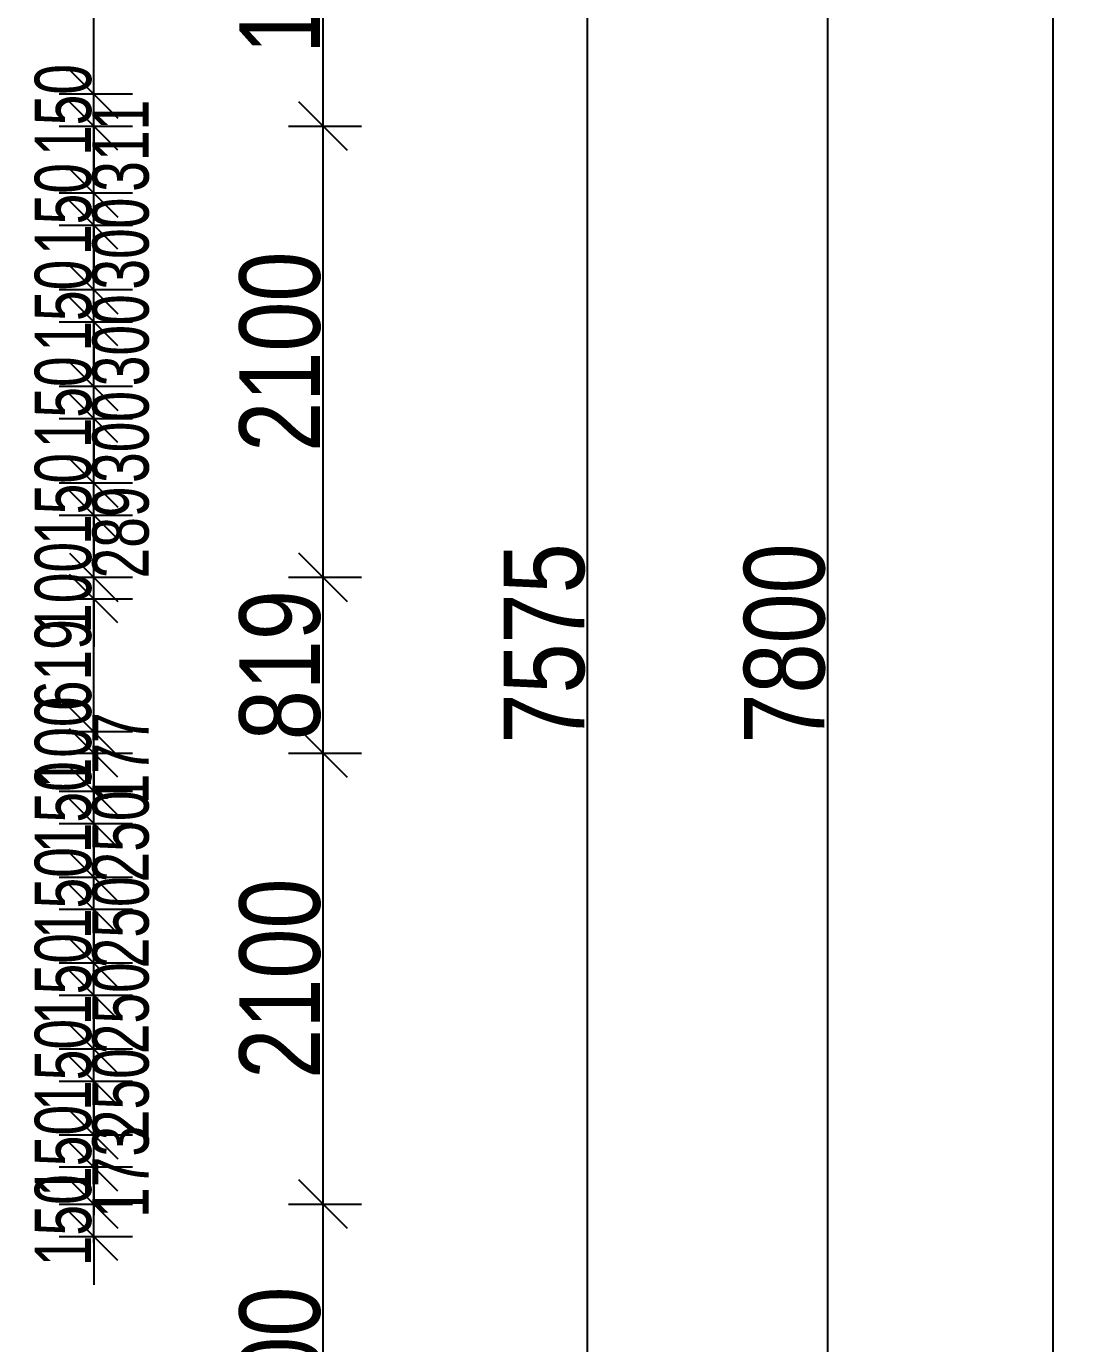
# Model space of a CAD drawing. Header units: millimetres. Extents: x -35190 to 411743, y -233114 to 23872.
# Drawn here: x 289338 to 294298, y 5483 to 11617 of the extents above; entities that cross this region are included whole.
import ezdxf

# ---------------------------------------------------------------- set-up
doc = ezdxf.new("R2010")
doc.units = ezdxf.units.MM
doc.layers.add('A-ANNO-DIMS', color=211, linetype='Continuous', lineweight=9)
doc.styles.add('Arial_3', font='arial.ttf', dxfattribs={"width": 0.8, "height": 375})
doc.styles.add('Arial_8', font='arial.ttf', dxfattribs={"width": 0.7, "height": 262.5})
doc.dimstyles.new('main_4_5mm', dxfattribs={"dimscale": 304.8, "dimtxt": 382.597275, "dimasz": 0.738189, "dimexe": 0.590551, "dimexo": 0.0625, "dimgap": 0.024606, "dimtad": 1, "dimdec": 0, "dimzin": 0, "dimdsep": 46, "dimtxsty": 'Arial_3', "dimblk1": 'OBLIQUE', "dimblk2": 'OBLIQUE', "dimsah": 1, "dimcen": 0.09, "dimdle": 0.590551, "dimazin": 0, "dimtfac": 1, "dimtdec": 4, "dimtix": 1, "dimtmove": 0, "dimatfit": 3, "dimfxl": 0.590551, "dimfxlon": 1, "dimtvp": 1, "dimtolj": 1, "dimtzin": 0, "dimarcsym": 2})
doc.dimstyles.new('small_3_0mm', dxfattribs={"dimscale": 304.8, "dimtxt": 191.298637, "dimasz": 0.738189, "dimexe": 0.590551, "dimexo": 0.0625, "dimgap": 0.024606, "dimtad": 1, "dimdec": 0, "dimzin": 0, "dimdsep": 46, "dimtxsty": 'Arial_8', "dimblk1": 'OBLIQUE', "dimblk2": 'OBLIQUE', "dimsah": 1, "dimcen": 0.09, "dimdle": 0.590551, "dimazin": 0, "dimtfac": 1, "dimtdec": 4, "dimtix": 1, "dimtmove": 0, "dimatfit": 3, "dimfxl": 0.590551, "dimfxlon": 1, "dimtvp": 1, "dimtolj": 1, "dimtzin": 0, "dimarcsym": 2})
doc.dimstyles.new('small_3_0mm_1', dxfattribs={"dimscale": 304.8, "dimtxt": 191.298637, "dimasz": 0.738189, "dimexe": 0.590551, "dimexo": 0.0625, "dimgap": 0.024606, "dimtad": 1, "dimdec": 0, "dimzin": 0, "dimdsep": 46, "dimtxsty": 'Arial_8', "dimblk1": 'OBLIQUE', "dimblk2": 'OBLIQUE', "dimsah": 1, "dimcen": 0.09, "dimdle": 0.590551, "dimazin": 0, "dimtfac": 1, "dimtdec": 4, "dimtix": 1, "dimtmove": 1, "dimatfit": 3, "dimfxl": 0.590551, "dimfxlon": 1, "dimtvp": 1, "dimtolj": 1, "dimtzin": 0, "dimarcsym": 2})

# ---------------------------------------------------------------- blocks, each defined once
blk = doc.blocks.new('_Oblique')
at = {"color": 0, "linetype": 'ByBlock', "lineweight": -2}
blk.add_line((-0.5, -0.5), (0.5, 0.5), dxfattribs=at)
blk = doc.blocks.new('*D5520')
at = {"layer": 'A-ANNO-DIMS', "color": 0, "lineweight": -2, "transparency": 16777216}
for p, q in [((290718.9, 12936), (290718.9, 10972)), ((290558, 12756), (290898.9, 12756)), ((290558, 11152), (290898.9, 11152))]:
    blk.add_line(p, q, dxfattribs=at)
at = {"layer": 'Defpoints', "color": 0, "transparency": 16777216}
for p in [(290538.9, 12756), (290538.9, 11152), (290718.9, 11152)]:
    blk.add_point(p, dxfattribs=at)
at = {"layer": 'A-ANNO-DIMS', "color": 0, "lineweight": -2, "transparency": 16777216, "xscale": 224.9999999999999, "yscale": 224.9999999999999, "zscale": 224.9999999999999}
for p, rotation in [((290718.9, 12756), 90), ((290718.9, 11152), 270)]:
    blk.add_blockref('_Oblique', p, dxfattribs=dict(at, rotation=rotation))
at = {"layer": 'A-ANNO-DIMS', "color": 0, "transparency": 16777216, "insert": (290520, 11954), "char_height": 375, "width": 1101.88, "attachment_point": 5, "rotation": 90, "style": 'Arial_3'}
blk.add_mtext('\\A1;1604', dxfattribs=at)
blk = doc.blocks.new('*D5521')
at = {"layer": 'A-ANNO-DIMS', "color": 0, "lineweight": -2, "transparency": 16777216}
for p, q in [((290718.9, 11332), (290718.9, 8872)), ((290558, 11152), (290898.9, 11152)), ((290558, 9052), (290898.9, 9052))]:
    blk.add_line(p, q, dxfattribs=at)
at = {"layer": 'Defpoints', "color": 0, "transparency": 16777216}
for p in [(290538.9, 11152), (290538.9, 9052), (290718.9, 9052)]:
    blk.add_point(p, dxfattribs=at)
at = {"layer": 'A-ANNO-DIMS', "color": 0, "lineweight": -2, "transparency": 16777216, "xscale": 224.9999999999999, "yscale": 224.9999999999999, "zscale": 224.9999999999999}
for p, rotation in [((290718.9, 11152), 90), ((290718.9, 9052), 270)]:
    blk.add_blockref('_Oblique', p, dxfattribs=dict(at, rotation=rotation))
at = {"layer": 'A-ANNO-DIMS', "color": 0, "transparency": 16777216, "insert": (290520, 10102), "char_height": 375, "width": 1101.88, "attachment_point": 5, "rotation": 90, "style": 'Arial_3'}
blk.add_mtext('\\A1;2100', dxfattribs=at)
blk = doc.blocks.new('*D5522')
at = {"layer": 'A-ANNO-DIMS', "color": 0, "lineweight": -2, "transparency": 16777216}
for p, q in [((290718.9, 9232), (290718.9, 8053)), ((290558, 9052), (290898.9, 9052)), ((290558, 8233), (290898.9, 8233))]:
    blk.add_line(p, q, dxfattribs=at)
at = {"layer": 'Defpoints', "color": 0, "transparency": 16777216}
for p in [(290538.9, 9052), (290538.9, 8233), (290718.9, 8233)]:
    blk.add_point(p, dxfattribs=at)
at = {"layer": 'A-ANNO-DIMS', "color": 0, "lineweight": -2, "transparency": 16777216, "xscale": 224.9999999999999, "yscale": 224.9999999999999, "zscale": 224.9999999999999}
for p, rotation in [((290718.9, 9052), 90), ((290718.9, 8233), 270)]:
    blk.add_blockref('_Oblique', p, dxfattribs=dict(at, rotation=rotation))
at = {"layer": 'A-ANNO-DIMS', "color": 0, "transparency": 16777216, "insert": (290520, 8642.5), "char_height": 375, "width": 826.41, "attachment_point": 5, "rotation": 90, "style": 'Arial_3'}
blk.add_mtext('\\A1;819', dxfattribs=at)
blk = doc.blocks.new('*D5523')
at = {"layer": 'A-ANNO-DIMS', "color": 0, "lineweight": -2, "transparency": 16777216}
for p, q in [((290718.9, 8413), (290718.9, 5953)), ((290558, 8233), (290898.9, 8233)), ((290558, 6133), (290898.9, 6133))]:
    blk.add_line(p, q, dxfattribs=at)
at = {"layer": 'Defpoints', "color": 0, "transparency": 16777216}
for p in [(290538.9, 8233), (290538.9, 6133), (290718.9, 6133)]:
    blk.add_point(p, dxfattribs=at)
at = {"layer": 'A-ANNO-DIMS', "color": 0, "lineweight": -2, "transparency": 16777216, "xscale": 224.9999999999999, "yscale": 224.9999999999999, "zscale": 224.9999999999999}
for p, rotation in [((290718.9, 8233), 90), ((290718.9, 6133), 270)]:
    blk.add_blockref('_Oblique', p, dxfattribs=dict(at, rotation=rotation))
at = {"layer": 'A-ANNO-DIMS', "color": 0, "transparency": 16777216, "insert": (290520, 7183), "char_height": 375, "width": 1101.88, "attachment_point": 5, "rotation": 90, "style": 'Arial_3'}
blk.add_mtext('\\A1;2100', dxfattribs=at)
blk = doc.blocks.new('*D5524')
at = {"layer": 'A-ANNO-DIMS', "color": 0, "lineweight": -2, "transparency": 16777216}
for p, q in [((290718.9, 6313), (290718.9, 4253)), ((290558, 6133), (290898.9, 6133)), ((290558, 4433), (290898.9, 4433))]:
    blk.add_line(p, q, dxfattribs=at)
at = {"layer": 'Defpoints', "color": 0, "transparency": 16777216}
for p in [(290538.9, 6133), (290538.9, 4433), (290718.9, 4433)]:
    blk.add_point(p, dxfattribs=at)
at = {"layer": 'A-ANNO-DIMS', "color": 0, "lineweight": -2, "transparency": 16777216, "xscale": 224.9999999999999, "yscale": 224.9999999999999, "zscale": 224.9999999999999}
for p, rotation in [((290718.9, 6133), 90), ((290718.9, 4433), 270)]:
    blk.add_blockref('_Oblique', p, dxfattribs=dict(at, rotation=rotation))
at = {"layer": 'A-ANNO-DIMS', "color": 0, "transparency": 16777216, "insert": (290520, 5283), "char_height": 375, "width": 1101.88, "attachment_point": 5, "rotation": 90, "style": 'Arial_3'}
blk.add_mtext('\\A1;1700', dxfattribs=at)
blk = doc.blocks.new('*D5535')
at = {"layer": 'A-ANNO-DIMS', "color": 0, "lineweight": -2, "transparency": 16777216}
for p, q in [((291948.9, 12711), (291948.9, 4776)), ((291788, 12531), (292128.9, 12531)), ((291788, 4956), (292128.9, 4956))]:
    blk.add_line(p, q, dxfattribs=at)
at = {"layer": 'Defpoints', "color": 0, "transparency": 16777216}
for p in [(291768.9, 12531), (291768.9, 4956), (291948.9, 4956)]:
    blk.add_point(p, dxfattribs=at)
at = {"layer": 'A-ANNO-DIMS', "color": 0, "lineweight": -2, "transparency": 16777216, "xscale": 224.9999999999999, "yscale": 224.9999999999999, "zscale": 224.9999999999999}
for p, rotation in [((291948.9, 12531), 90), ((291948.9, 4956), 270)]:
    blk.add_blockref('_Oblique', p, dxfattribs=dict(at, rotation=rotation))
at = {"layer": 'A-ANNO-DIMS', "color": 0, "transparency": 16777216, "insert": (291750.8, 8743.5), "char_height": 375, "width": 1101.88, "attachment_point": 5, "rotation": 90, "style": 'Arial_3'}
blk.add_mtext('\\A1;7575', dxfattribs=at)
blk = doc.blocks.new('*D5545')
at = {"layer": 'A-ANNO-DIMS', "color": 0, "lineweight": -2, "transparency": 16777216}
for p, q in [((293068.2, 12823.5), (293068.2, 4663.5)), ((293229.1, 12643.5), (292888.2, 12643.5)), ((293229.1, 4843.5), (292888.2, 4843.5))]:
    blk.add_line(p, q, dxfattribs=at)
at = {"layer": 'Defpoints', "color": 0, "transparency": 16777216}
for p in [(293248.2, 12643.5), (293068.2, 4843.5), (293248.2, 4843.5)]:
    blk.add_point(p, dxfattribs=at)
at = {"layer": 'A-ANNO-DIMS', "color": 0, "lineweight": -2, "transparency": 16777216, "xscale": 224.9999999999999, "yscale": 224.9999999999999, "zscale": 224.9999999999999}
for p, rotation in [((293068.2, 12643.5), 90), ((293068.2, 4843.5), 270)]:
    blk.add_blockref('_Oblique', p, dxfattribs=dict(at, rotation=rotation))
at = {"layer": 'A-ANNO-DIMS', "color": 0, "transparency": 16777216, "insert": (292869.2, 8743.5), "char_height": 375, "width": 1101.88, "attachment_point": 5, "rotation": 90, "style": 'Arial_3'}
blk.add_mtext('\\A1;7800', dxfattribs=at)
blk = doc.blocks.new('*D5552')
at = {"layer": 'A-ANNO-DIMS', "color": 0, "lineweight": -2, "transparency": 16777216}
for p, q in [((294118.2, -18587), (294118.2, 12936)), ((293957.2, 12756), (294298.2, 12756)), ((293957.2, -18407), (294298.2, -18407))]:
    blk.add_line(p, q, dxfattribs=at)
at = {"layer": 'Defpoints', "color": 0, "transparency": 16777216}
for p in [(293938.2, 12756), (294118.2, 12756), (293938.2, -18407)]:
    blk.add_point(p, dxfattribs=at)
at = {"layer": 'A-ANNO-DIMS', "color": 0, "lineweight": -2, "transparency": 16777216, "xscale": 224.9999999999999, "yscale": 224.9999999999999, "zscale": 224.9999999999999}
for p, rotation in [((294118.2, 12756), 90), ((294118.2, -18407), 270)]:
    blk.add_blockref('_Oblique', p, dxfattribs=dict(at, rotation=rotation))
at = {"layer": 'A-ANNO-DIMS', "color": 0, "transparency": 16777216, "insert": (293919.1, -2825.5), "char_height": 375, "width": 1377.35, "attachment_point": 5, "rotation": 90, "style": 'Arial_3'}
blk.add_mtext('\\A1;31163', dxfattribs=at)
blk = doc.blocks.new('*D5696')
at = {"layer": 'A-ANNO-DIMS', "color": 0, "lineweight": -2, "transparency": 16777216}
for p, q in [((289651.8, 6133), (289651.8, 6358)), ((289490.9, 6133), (289831.8, 6133)), ((289651.8, 5983), (289651.8, 6133)), ((289490.9, 5983), (289831.8, 5983)), ((289651.8, 5983), (289651.8, 5758))]:
    blk.add_line(p, q, dxfattribs=at)
at = {"layer": 'Defpoints', "color": 0, "transparency": 16777216}
for p in [(289471.8, 6133), (289651.8, 6133), (289471.8, 5983)]:
    blk.add_point(p, dxfattribs=at)
at = {"layer": 'A-ANNO-DIMS', "color": 0, "lineweight": -2, "transparency": 16777216, "xscale": 224.9999999999999, "yscale": 224.9999999999999, "zscale": 224.9999999999999}
for p, rotation in [((289651.8, 6133), 270), ((289651.8, 5983), 90)]:
    blk.add_blockref('_Oblique', p, dxfattribs=dict(at, rotation=rotation))
at = {"layer": 'A-ANNO-DIMS', "color": 0, "transparency": 16777216, "insert": (289510.3, 6058), "char_height": 262.5, "width": 360.23, "attachment_point": 5, "rotation": 90, "style": 'Arial_8'}
blk.add_mtext('\\A1;150', dxfattribs=at)
blk = doc.blocks.new('*D5697')
at = {"layer": 'A-ANNO-DIMS', "color": 0, "lineweight": -2, "transparency": 16777216}
for p, q in [((289651.8, 5953), (289651.8, 6486)), ((289490.9, 6306), (289831.8, 6306)), ((289490.9, 6133), (289831.8, 6133))]:
    blk.add_line(p, q, dxfattribs=at)
at = {"layer": 'Defpoints', "color": 0, "transparency": 16777216}
for p in [(289471.8, 6306), (289651.8, 6306), (289471.8, 6133)]:
    blk.add_point(p, dxfattribs=at)
at = {"layer": 'A-ANNO-DIMS', "color": 0, "lineweight": -2, "transparency": 16777216, "xscale": 224.9999999999999, "yscale": 224.9999999999999, "zscale": 224.9999999999999}
for p, rotation in [((289651.8, 6306), 90), ((289651.8, 6133), 270)]:
    blk.add_blockref('_Oblique', p, dxfattribs=dict(at, rotation=rotation))
at = {"layer": 'A-ANNO-DIMS', "color": 0, "transparency": 16777216, "insert": (289645.2, 6069.4), "char_height": 262.5, "width": 360.23, "attachment_point": 1, "rotation": 90, "line_spacing_factor": 0.941778, "style": 'Arial_8'}
blk.add_mtext('\\A1;173', dxfattribs=at)
blk = doc.blocks.new('*D5698')
at = {"layer": 'A-ANNO-DIMS', "color": 0, "lineweight": -2, "transparency": 16777216}
for p, q in [((289651.8, 6456), (289651.8, 6681)), ((289490.9, 6456), (289831.8, 6456)), ((289651.8, 6306), (289651.8, 6456)), ((289490.9, 6306), (289831.8, 6306)), ((289651.8, 6306), (289651.8, 6081))]:
    blk.add_line(p, q, dxfattribs=at)
at = {"layer": 'Defpoints', "color": 0, "transparency": 16777216}
for p in [(289471.8, 6456), (289651.8, 6456), (289471.8, 6306)]:
    blk.add_point(p, dxfattribs=at)
at = {"layer": 'A-ANNO-DIMS', "color": 0, "lineweight": -2, "transparency": 16777216, "xscale": 224.9999999999999, "yscale": 224.9999999999999, "zscale": 224.9999999999999}
for p, rotation in [((289651.8, 6456), 270), ((289651.8, 6306), 90)]:
    blk.add_blockref('_Oblique', p, dxfattribs=dict(at, rotation=rotation))
at = {"layer": 'A-ANNO-DIMS', "color": 0, "transparency": 16777216, "insert": (289510.3, 6381), "char_height": 262.5, "width": 360.23, "attachment_point": 5, "rotation": 90, "style": 'Arial_8'}
blk.add_mtext('\\A1;150', dxfattribs=at)
blk = doc.blocks.new('*D5699')
at = {"layer": 'A-ANNO-DIMS', "color": 0, "lineweight": -2, "transparency": 16777216}
for p, q in [((289651.8, 6276), (289651.8, 6886)), ((289490.9, 6706), (289831.8, 6706)), ((289490.9, 6456), (289831.8, 6456))]:
    blk.add_line(p, q, dxfattribs=at)
at = {"layer": 'Defpoints', "color": 0, "transparency": 16777216}
for p in [(289471.8, 6706), (289651.8, 6706), (289471.8, 6456)]:
    blk.add_point(p, dxfattribs=at)
at = {"layer": 'A-ANNO-DIMS', "color": 0, "lineweight": -2, "transparency": 16777216, "xscale": 224.9999999999999, "yscale": 224.9999999999999, "zscale": 224.9999999999999}
for p, rotation in [((289651.8, 6706), 90), ((289651.8, 6456), 270)]:
    blk.add_blockref('_Oblique', p, dxfattribs=dict(at, rotation=rotation))
at = {"layer": 'A-ANNO-DIMS', "color": 0, "transparency": 16777216, "insert": (289645.2, 6430.9), "char_height": 262.5, "width": 360.23, "attachment_point": 1, "rotation": 90, "line_spacing_factor": 0.941778, "style": 'Arial_8'}
blk.add_mtext('\\A1;250', dxfattribs=at)
blk = doc.blocks.new('*D5700')
at = {"layer": 'A-ANNO-DIMS', "color": 0, "lineweight": -2, "transparency": 16777216}
for p, q in [((289651.8, 6856), (289651.8, 7081)), ((289490.9, 6856), (289831.8, 6856)), ((289651.8, 6706), (289651.8, 6856)), ((289490.9, 6706), (289831.8, 6706)), ((289651.8, 6706), (289651.8, 6481))]:
    blk.add_line(p, q, dxfattribs=at)
at = {"layer": 'Defpoints', "color": 0, "transparency": 16777216}
for p in [(289471.8, 6856), (289651.8, 6856), (289471.8, 6706)]:
    blk.add_point(p, dxfattribs=at)
at = {"layer": 'A-ANNO-DIMS', "color": 0, "lineweight": -2, "transparency": 16777216, "xscale": 224.9999999999999, "yscale": 224.9999999999999, "zscale": 224.9999999999999}
for p, rotation in [((289651.8, 6856), 270), ((289651.8, 6706), 90)]:
    blk.add_blockref('_Oblique', p, dxfattribs=dict(at, rotation=rotation))
at = {"layer": 'A-ANNO-DIMS', "color": 0, "transparency": 16777216, "insert": (289510.3, 6781), "char_height": 262.5, "width": 360.23, "attachment_point": 5, "rotation": 90, "style": 'Arial_8'}
blk.add_mtext('\\A1;150', dxfattribs=at)
blk = doc.blocks.new('*D5701')
at = {"layer": 'A-ANNO-DIMS', "color": 0, "lineweight": -2, "transparency": 16777216}
for p, q in [((289651.8, 6676), (289651.8, 7286)), ((289490.9, 7106), (289831.8, 7106)), ((289490.9, 6856), (289831.8, 6856))]:
    blk.add_line(p, q, dxfattribs=at)
at = {"layer": 'Defpoints', "color": 0, "transparency": 16777216}
for p in [(289471.8, 7106), (289651.8, 7106), (289471.8, 6856)]:
    blk.add_point(p, dxfattribs=at)
at = {"layer": 'A-ANNO-DIMS', "color": 0, "lineweight": -2, "transparency": 16777216, "xscale": 224.9999999999999, "yscale": 224.9999999999999, "zscale": 224.9999999999999}
for p, rotation in [((289651.8, 7106), 90), ((289651.8, 6856), 270)]:
    blk.add_blockref('_Oblique', p, dxfattribs=dict(at, rotation=rotation))
at = {"layer": 'A-ANNO-DIMS', "color": 0, "transparency": 16777216, "insert": (289645.2, 6830.9), "char_height": 262.5, "width": 360.23, "attachment_point": 1, "rotation": 90, "line_spacing_factor": 0.941778, "style": 'Arial_8'}
blk.add_mtext('\\A1;250', dxfattribs=at)
blk = doc.blocks.new('*D5702')
at = {"layer": 'A-ANNO-DIMS', "color": 0, "lineweight": -2, "transparency": 16777216}
for p, q in [((289651.8, 7256), (289651.8, 7481)), ((289490.9, 7256), (289831.8, 7256)), ((289651.8, 7106), (289651.8, 7256)), ((289490.9, 7106), (289831.8, 7106)), ((289651.8, 7106), (289651.8, 6881))]:
    blk.add_line(p, q, dxfattribs=at)
at = {"layer": 'Defpoints', "color": 0, "transparency": 16777216}
for p in [(289471.8, 7256), (289651.8, 7256), (289471.8, 7106)]:
    blk.add_point(p, dxfattribs=at)
at = {"layer": 'A-ANNO-DIMS', "color": 0, "lineweight": -2, "transparency": 16777216, "xscale": 224.9999999999999, "yscale": 224.9999999999999, "zscale": 224.9999999999999}
for p, rotation in [((289651.8, 7256), 270), ((289651.8, 7106), 90)]:
    blk.add_blockref('_Oblique', p, dxfattribs=dict(at, rotation=rotation))
at = {"layer": 'A-ANNO-DIMS', "color": 0, "transparency": 16777216, "insert": (289510.3, 7181), "char_height": 262.5, "width": 360.23, "attachment_point": 5, "rotation": 90, "style": 'Arial_8'}
blk.add_mtext('\\A1;150', dxfattribs=at)
blk = doc.blocks.new('*D5703')
at = {"layer": 'A-ANNO-DIMS', "color": 0, "lineweight": -2, "transparency": 16777216}
for p, q in [((289651.8, 7076), (289651.8, 7686)), ((289490.9, 7506), (289831.8, 7506)), ((289490.9, 7256), (289831.8, 7256))]:
    blk.add_line(p, q, dxfattribs=at)
at = {"layer": 'Defpoints', "color": 0, "transparency": 16777216}
for p in [(289471.8, 7506), (289651.8, 7506), (289471.8, 7256)]:
    blk.add_point(p, dxfattribs=at)
at = {"layer": 'A-ANNO-DIMS', "color": 0, "lineweight": -2, "transparency": 16777216, "xscale": 224.9999999999999, "yscale": 224.9999999999999, "zscale": 224.9999999999999}
for p, rotation in [((289651.8, 7506), 90), ((289651.8, 7256), 270)]:
    blk.add_blockref('_Oblique', p, dxfattribs=dict(at, rotation=rotation))
at = {"layer": 'A-ANNO-DIMS', "color": 0, "transparency": 16777216, "insert": (289645.2, 7230.9), "char_height": 262.5, "width": 360.23, "attachment_point": 1, "rotation": 90, "line_spacing_factor": 0.941778, "style": 'Arial_8'}
blk.add_mtext('\\A1;250', dxfattribs=at)
blk = doc.blocks.new('*D5704')
at = {"layer": 'A-ANNO-DIMS', "color": 0, "lineweight": -2, "transparency": 16777216}
for p, q in [((289651.8, 7656), (289651.8, 7881)), ((289490.9, 7656), (289831.8, 7656)), ((289651.8, 7506), (289651.8, 7656)), ((289490.9, 7506), (289831.8, 7506)), ((289651.8, 7506), (289651.8, 7281))]:
    blk.add_line(p, q, dxfattribs=at)
at = {"layer": 'Defpoints', "color": 0, "transparency": 16777216}
for p in [(289471.8, 7656), (289651.8, 7656), (289471.8, 7506)]:
    blk.add_point(p, dxfattribs=at)
at = {"layer": 'A-ANNO-DIMS', "color": 0, "lineweight": -2, "transparency": 16777216, "xscale": 224.9999999999999, "yscale": 224.9999999999999, "zscale": 224.9999999999999}
for p, rotation in [((289651.8, 7656), 270), ((289651.8, 7506), 90)]:
    blk.add_blockref('_Oblique', p, dxfattribs=dict(at, rotation=rotation))
at = {"layer": 'A-ANNO-DIMS', "color": 0, "transparency": 16777216, "insert": (289510.3, 7581), "char_height": 262.5, "width": 360.23, "attachment_point": 5, "rotation": 90, "style": 'Arial_8'}
blk.add_mtext('\\A1;150', dxfattribs=at)
blk = doc.blocks.new('*D5705')
at = {"layer": 'A-ANNO-DIMS', "color": 0, "lineweight": -2, "transparency": 16777216}
for p, q in [((289651.8, 7476), (289651.8, 8086)), ((289490.9, 7906), (289831.8, 7906)), ((289490.9, 7656), (289831.8, 7656))]:
    blk.add_line(p, q, dxfattribs=at)
at = {"layer": 'Defpoints', "color": 0, "transparency": 16777216}
for p in [(289471.8, 7906), (289651.8, 7906), (289471.8, 7656)]:
    blk.add_point(p, dxfattribs=at)
at = {"layer": 'A-ANNO-DIMS', "color": 0, "lineweight": -2, "transparency": 16777216, "xscale": 224.9999999999999, "yscale": 224.9999999999999, "zscale": 224.9999999999999}
for p, rotation in [((289651.8, 7906), 90), ((289651.8, 7656), 270)]:
    blk.add_blockref('_Oblique', p, dxfattribs=dict(at, rotation=rotation))
at = {"layer": 'A-ANNO-DIMS', "color": 0, "transparency": 16777216, "insert": (289645.2, 7630.9), "char_height": 262.5, "width": 360.23, "attachment_point": 1, "rotation": 90, "line_spacing_factor": 0.941778, "style": 'Arial_8'}
blk.add_mtext('\\A1;250', dxfattribs=at)
blk = doc.blocks.new('*D5706')
at = {"layer": 'A-ANNO-DIMS', "color": 0, "lineweight": -2, "transparency": 16777216}
for p, q in [((289651.8, 8056), (289651.8, 8281)), ((289490.9, 8056), (289831.8, 8056)), ((289651.8, 7906), (289651.8, 8056)), ((289490.9, 7906), (289831.8, 7906)), ((289651.8, 7906), (289651.8, 7681))]:
    blk.add_line(p, q, dxfattribs=at)
at = {"layer": 'Defpoints', "color": 0, "transparency": 16777216}
for p in [(289471.8, 8056), (289651.8, 8056), (289471.8, 7906)]:
    blk.add_point(p, dxfattribs=at)
at = {"layer": 'A-ANNO-DIMS', "color": 0, "lineweight": -2, "transparency": 16777216, "xscale": 224.9999999999999, "yscale": 224.9999999999999, "zscale": 224.9999999999999}
for p, rotation in [((289651.8, 8056), 270), ((289651.8, 7906), 90)]:
    blk.add_blockref('_Oblique', p, dxfattribs=dict(at, rotation=rotation))
at = {"layer": 'A-ANNO-DIMS', "color": 0, "transparency": 16777216, "insert": (289510.3, 7981), "char_height": 262.5, "width": 360.23, "attachment_point": 5, "rotation": 90, "style": 'Arial_8'}
blk.add_mtext('\\A1;150', dxfattribs=at)
blk = doc.blocks.new('*D5707')
at = {"layer": 'A-ANNO-DIMS', "color": 0, "lineweight": -2, "transparency": 16777216}
for p, q in [((289651.8, 7876), (289651.8, 8413)), ((289490.9, 8233), (289831.8, 8233)), ((289490.9, 8056), (289831.8, 8056))]:
    blk.add_line(p, q, dxfattribs=at)
at = {"layer": 'Defpoints', "color": 0, "transparency": 16777216}
for p in [(289471.8, 8233), (289651.8, 8233), (289471.8, 8056)]:
    blk.add_point(p, dxfattribs=at)
at = {"layer": 'A-ANNO-DIMS', "color": 0, "lineweight": -2, "transparency": 16777216, "xscale": 224.9999999999999, "yscale": 224.9999999999999, "zscale": 224.9999999999999}
for p, rotation in [((289651.8, 8233), 90), ((289651.8, 8056), 270)]:
    blk.add_blockref('_Oblique', p, dxfattribs=dict(at, rotation=rotation))
at = {"layer": 'A-ANNO-DIMS', "color": 0, "transparency": 16777216, "insert": (289645.2, 7994.4), "char_height": 262.5, "width": 360.23, "attachment_point": 1, "rotation": 90, "line_spacing_factor": 0.941778, "style": 'Arial_8'}
blk.add_mtext('\\A1;177', dxfattribs=at)
blk = doc.blocks.new('*D5708')
at = {"layer": 'A-ANNO-DIMS', "color": 0, "lineweight": -2, "transparency": 16777216}
for p, q in [((289651.8, 8333), (289651.8, 8558)), ((289490.9, 8333), (289831.8, 8333)), ((289651.8, 8233), (289651.8, 8333)), ((289490.9, 8233), (289831.8, 8233)), ((289651.8, 8233), (289651.8, 8008))]:
    blk.add_line(p, q, dxfattribs=at)
at = {"layer": 'Defpoints', "color": 0, "transparency": 16777216}
for p in [(289471.8, 8333), (289651.8, 8333), (289471.8, 8233)]:
    blk.add_point(p, dxfattribs=at)
at = {"layer": 'A-ANNO-DIMS', "color": 0, "lineweight": -2, "transparency": 16777216, "xscale": 224.9999999999999, "yscale": 224.9999999999999, "zscale": 224.9999999999999}
for p, rotation in [((289651.8, 8333), 270), ((289651.8, 8233), 90)]:
    blk.add_blockref('_Oblique', p, dxfattribs=dict(at, rotation=rotation))
at = {"layer": 'A-ANNO-DIMS', "color": 0, "transparency": 16777216, "insert": (289510.3, 8283), "char_height": 262.5, "width": 360.23, "attachment_point": 5, "rotation": 90, "style": 'Arial_8'}
blk.add_mtext('\\A1;100', dxfattribs=at)
blk = doc.blocks.new('*D5709')
at = {"layer": 'A-ANNO-DIMS', "color": 0, "lineweight": -2, "transparency": 16777216}
for p, q in [((289651.8, 8153), (289651.8, 9132)), ((289490.9, 8952), (289831.8, 8952)), ((289490.9, 8333), (289831.8, 8333))]:
    blk.add_line(p, q, dxfattribs=at)
at = {"layer": 'Defpoints', "color": 0, "transparency": 16777216}
for p in [(289471.8, 8952), (289651.8, 8952), (289471.8, 8333)]:
    blk.add_point(p, dxfattribs=at)
at = {"layer": 'A-ANNO-DIMS', "color": 0, "lineweight": -2, "transparency": 16777216, "xscale": 224.9999999999999, "yscale": 224.9999999999999, "zscale": 224.9999999999999}
for p, rotation in [((289651.8, 8952), 90), ((289651.8, 8333), 270)]:
    blk.add_blockref('_Oblique', p, dxfattribs=dict(at, rotation=rotation))
at = {"layer": 'A-ANNO-DIMS', "color": 0, "transparency": 16777216, "insert": (289510.3, 8642.5), "char_height": 262.5, "width": 360.23, "attachment_point": 5, "rotation": 90, "style": 'Arial_8'}
blk.add_mtext('\\A1;619', dxfattribs=at)
blk = doc.blocks.new('*D5710')
at = {"layer": 'A-ANNO-DIMS', "color": 0, "lineweight": -2, "transparency": 16777216}
for p, q in [((289651.8, 9052), (289651.8, 9277)), ((289490.9, 9052), (289831.8, 9052)), ((289651.8, 8952), (289651.8, 9052)), ((289490.9, 8952), (289831.8, 8952)), ((289651.8, 8952), (289651.8, 8727))]:
    blk.add_line(p, q, dxfattribs=at)
at = {"layer": 'Defpoints', "color": 0, "transparency": 16777216}
for p in [(289471.8, 9052), (289651.8, 9052), (289471.8, 8952)]:
    blk.add_point(p, dxfattribs=at)
at = {"layer": 'A-ANNO-DIMS', "color": 0, "lineweight": -2, "transparency": 16777216, "xscale": 224.9999999999999, "yscale": 224.9999999999999, "zscale": 224.9999999999999}
for p, rotation in [((289651.8, 9052), 270), ((289651.8, 8952), 90)]:
    blk.add_blockref('_Oblique', p, dxfattribs=dict(at, rotation=rotation))
at = {"layer": 'A-ANNO-DIMS', "color": 0, "transparency": 16777216, "insert": (289510.3, 9002), "char_height": 262.5, "width": 360.23, "attachment_point": 5, "rotation": 90, "style": 'Arial_8'}
blk.add_mtext('\\A1;100', dxfattribs=at)
blk = doc.blocks.new('*D5711')
at = {"layer": 'A-ANNO-DIMS', "color": 0, "lineweight": -2, "transparency": 16777216}
for p, q in [((289651.8, 8872), (289651.8, 9521)), ((289490.9, 9341), (289831.8, 9341)), ((289490.9, 9052), (289831.8, 9052))]:
    blk.add_line(p, q, dxfattribs=at)
at = {"layer": 'Defpoints', "color": 0, "transparency": 16777216}
for p in [(289471.8, 9341), (289651.8, 9341), (289471.8, 9052)]:
    blk.add_point(p, dxfattribs=at)
at = {"layer": 'A-ANNO-DIMS', "color": 0, "lineweight": -2, "transparency": 16777216, "xscale": 224.9999999999999, "yscale": 224.9999999999999, "zscale": 224.9999999999999}
for p, rotation in [((289651.8, 9341), 90), ((289651.8, 9052), 270)]:
    blk.add_blockref('_Oblique', p, dxfattribs=dict(at, rotation=rotation))
at = {"layer": 'A-ANNO-DIMS', "color": 0, "transparency": 16777216, "insert": (289645.2, 9046.4), "char_height": 262.5, "width": 360.23, "attachment_point": 1, "rotation": 90, "line_spacing_factor": 0.941778, "style": 'Arial_8'}
blk.add_mtext('\\A1;289', dxfattribs=at)
blk = doc.blocks.new('*D5712')
at = {"layer": 'A-ANNO-DIMS', "color": 0, "lineweight": -2, "transparency": 16777216}
for p, q in [((289651.8, 9491), (289651.8, 9716)), ((289490.9, 9491), (289831.8, 9491)), ((289651.8, 9341), (289651.8, 9491)), ((289490.9, 9341), (289831.8, 9341)), ((289651.8, 9341), (289651.8, 9116))]:
    blk.add_line(p, q, dxfattribs=at)
at = {"layer": 'Defpoints', "color": 0, "transparency": 16777216}
for p in [(289471.8, 9491), (289651.8, 9491), (289471.8, 9341)]:
    blk.add_point(p, dxfattribs=at)
at = {"layer": 'A-ANNO-DIMS', "color": 0, "lineweight": -2, "transparency": 16777216, "xscale": 224.9999999999999, "yscale": 224.9999999999999, "zscale": 224.9999999999999}
for p, rotation in [((289651.8, 9491), 270), ((289651.8, 9341), 90)]:
    blk.add_blockref('_Oblique', p, dxfattribs=dict(at, rotation=rotation))
at = {"layer": 'A-ANNO-DIMS', "color": 0, "transparency": 16777216, "insert": (289510.3, 9416), "char_height": 262.5, "width": 360.23, "attachment_point": 5, "rotation": 90, "style": 'Arial_8'}
blk.add_mtext('\\A1;150', dxfattribs=at)
blk = doc.blocks.new('*D5713')
at = {"layer": 'A-ANNO-DIMS', "color": 0, "lineweight": -2, "transparency": 16777216}
for p, q in [((289651.8, 9311), (289651.8, 9971)), ((289490.9, 9791), (289831.8, 9791)), ((289490.9, 9491), (289831.8, 9491))]:
    blk.add_line(p, q, dxfattribs=at)
at = {"layer": 'Defpoints', "color": 0, "transparency": 16777216}
for p in [(289471.8, 9791), (289651.8, 9791), (289471.8, 9491)]:
    blk.add_point(p, dxfattribs=at)
at = {"layer": 'A-ANNO-DIMS', "color": 0, "lineweight": -2, "transparency": 16777216, "xscale": 224.9999999999999, "yscale": 224.9999999999999, "zscale": 224.9999999999999}
for p, rotation in [((289651.8, 9791), 90), ((289651.8, 9491), 270)]:
    blk.add_blockref('_Oblique', p, dxfattribs=dict(at, rotation=rotation))
at = {"layer": 'A-ANNO-DIMS', "color": 0, "transparency": 16777216, "insert": (289645.2, 9490.9), "char_height": 262.5, "width": 360.23, "attachment_point": 1, "rotation": 90, "line_spacing_factor": 0.941778, "style": 'Arial_8'}
blk.add_mtext('\\A1;300', dxfattribs=at)
blk = doc.blocks.new('*D5714')
at = {"layer": 'A-ANNO-DIMS', "color": 0, "lineweight": -2, "transparency": 16777216}
for p, q in [((289651.8, 9941), (289651.8, 10166)), ((289490.9, 9941), (289831.8, 9941)), ((289651.8, 9791), (289651.8, 9941)), ((289490.9, 9791), (289831.8, 9791)), ((289651.8, 9791), (289651.8, 9566))]:
    blk.add_line(p, q, dxfattribs=at)
at = {"layer": 'Defpoints', "color": 0, "transparency": 16777216}
for p in [(289471.8, 9941), (289651.8, 9941), (289471.8, 9791)]:
    blk.add_point(p, dxfattribs=at)
at = {"layer": 'A-ANNO-DIMS', "color": 0, "lineweight": -2, "transparency": 16777216, "xscale": 224.9999999999999, "yscale": 224.9999999999999, "zscale": 224.9999999999999}
for p, rotation in [((289651.8, 9941), 270), ((289651.8, 9791), 90)]:
    blk.add_blockref('_Oblique', p, dxfattribs=dict(at, rotation=rotation))
at = {"layer": 'A-ANNO-DIMS', "color": 0, "transparency": 16777216, "insert": (289510.3, 9866), "char_height": 262.5, "width": 360.23, "attachment_point": 5, "rotation": 90, "style": 'Arial_8'}
blk.add_mtext('\\A1;150', dxfattribs=at)
blk = doc.blocks.new('*D5715')
at = {"layer": 'A-ANNO-DIMS', "color": 0, "lineweight": -2, "transparency": 16777216}
for p, q in [((289651.8, 9761), (289651.8, 10421)), ((289490.9, 10241), (289831.8, 10241)), ((289490.9, 9941), (289831.8, 9941))]:
    blk.add_line(p, q, dxfattribs=at)
at = {"layer": 'Defpoints', "color": 0, "transparency": 16777216}
for p in [(289471.8, 10241), (289651.8, 10241), (289471.8, 9941)]:
    blk.add_point(p, dxfattribs=at)
at = {"layer": 'A-ANNO-DIMS', "color": 0, "lineweight": -2, "transparency": 16777216, "xscale": 224.9999999999999, "yscale": 224.9999999999999, "zscale": 224.9999999999999}
for p, rotation in [((289651.8, 10241), 90), ((289651.8, 9941), 270)]:
    blk.add_blockref('_Oblique', p, dxfattribs=dict(at, rotation=rotation))
at = {"layer": 'A-ANNO-DIMS', "color": 0, "transparency": 16777216, "insert": (289645.2, 9940.9), "char_height": 262.5, "width": 360.23, "attachment_point": 1, "rotation": 90, "line_spacing_factor": 0.941778, "style": 'Arial_8'}
blk.add_mtext('\\A1;300', dxfattribs=at)
blk = doc.blocks.new('*D5716')
at = {"layer": 'A-ANNO-DIMS', "color": 0, "lineweight": -2, "transparency": 16777216}
for p, q in [((289651.8, 10391), (289651.8, 10616)), ((289490.9, 10391), (289831.8, 10391)), ((289651.8, 10241), (289651.8, 10391)), ((289490.9, 10241), (289831.8, 10241)), ((289651.8, 10241), (289651.8, 10016))]:
    blk.add_line(p, q, dxfattribs=at)
at = {"layer": 'Defpoints', "color": 0, "transparency": 16777216}
for p in [(289471.8, 10391), (289651.8, 10391), (289471.8, 10241)]:
    blk.add_point(p, dxfattribs=at)
at = {"layer": 'A-ANNO-DIMS', "color": 0, "lineweight": -2, "transparency": 16777216, "xscale": 224.9999999999999, "yscale": 224.9999999999999, "zscale": 224.9999999999999}
for p, rotation in [((289651.8, 10391), 270), ((289651.8, 10241), 90)]:
    blk.add_blockref('_Oblique', p, dxfattribs=dict(at, rotation=rotation))
at = {"layer": 'A-ANNO-DIMS', "color": 0, "transparency": 16777216, "insert": (289510.3, 10316), "char_height": 262.5, "width": 360.23, "attachment_point": 5, "rotation": 90, "style": 'Arial_8'}
blk.add_mtext('\\A1;150', dxfattribs=at)
blk = doc.blocks.new('*D5717')
at = {"layer": 'A-ANNO-DIMS', "color": 0, "lineweight": -2, "transparency": 16777216}
for p, q in [((289651.8, 10211), (289651.8, 10871)), ((289490.9, 10691), (289831.8, 10691)), ((289490.9, 10391), (289831.8, 10391))]:
    blk.add_line(p, q, dxfattribs=at)
at = {"layer": 'Defpoints', "color": 0, "transparency": 16777216}
for p in [(289471.8, 10691), (289651.8, 10691), (289471.8, 10391)]:
    blk.add_point(p, dxfattribs=at)
at = {"layer": 'A-ANNO-DIMS', "color": 0, "lineweight": -2, "transparency": 16777216, "xscale": 224.9999999999999, "yscale": 224.9999999999999, "zscale": 224.9999999999999}
for p, rotation in [((289651.8, 10691), 90), ((289651.8, 10391), 270)]:
    blk.add_blockref('_Oblique', p, dxfattribs=dict(at, rotation=rotation))
at = {"layer": 'A-ANNO-DIMS', "color": 0, "transparency": 16777216, "insert": (289645.2, 10390.9), "char_height": 262.5, "width": 360.23, "attachment_point": 1, "rotation": 90, "line_spacing_factor": 0.941778, "style": 'Arial_8'}
blk.add_mtext('\\A1;300', dxfattribs=at)
blk = doc.blocks.new('*D5718')
at = {"layer": 'A-ANNO-DIMS', "color": 0, "lineweight": -2, "transparency": 16777216}
for p, q in [((289651.8, 10841), (289651.8, 11066)), ((289490.9, 10841), (289831.8, 10841)), ((289651.8, 10691), (289651.8, 10841)), ((289490.9, 10691), (289831.8, 10691)), ((289651.8, 10691), (289651.8, 10466))]:
    blk.add_line(p, q, dxfattribs=at)
at = {"layer": 'Defpoints', "color": 0, "transparency": 16777216}
for p in [(289471.8, 10841), (289651.8, 10841), (289471.8, 10691)]:
    blk.add_point(p, dxfattribs=at)
at = {"layer": 'A-ANNO-DIMS', "color": 0, "lineweight": -2, "transparency": 16777216, "xscale": 224.9999999999999, "yscale": 224.9999999999999, "zscale": 224.9999999999999}
for p, rotation in [((289651.8, 10841), 270), ((289651.8, 10691), 90)]:
    blk.add_blockref('_Oblique', p, dxfattribs=dict(at, rotation=rotation))
at = {"layer": 'A-ANNO-DIMS', "color": 0, "transparency": 16777216, "insert": (289510.3, 10766), "char_height": 262.5, "width": 360.23, "attachment_point": 5, "rotation": 90, "style": 'Arial_8'}
blk.add_mtext('\\A1;150', dxfattribs=at)
blk = doc.blocks.new('*D5719')
at = {"layer": 'A-ANNO-DIMS', "color": 0, "lineweight": -2, "transparency": 16777216}
for p, q in [((289651.8, 10661), (289651.8, 11332)), ((289490.9, 11152), (289831.8, 11152)), ((289490.9, 10841), (289831.8, 10841))]:
    blk.add_line(p, q, dxfattribs=at)
at = {"layer": 'Defpoints', "color": 0, "transparency": 16777216}
for p in [(289471.8, 11152), (289651.8, 11152), (289471.8, 10841)]:
    blk.add_point(p, dxfattribs=at)
at = {"layer": 'A-ANNO-DIMS', "color": 0, "lineweight": -2, "transparency": 16777216, "xscale": 224.9999999999999, "yscale": 224.9999999999999, "zscale": 224.9999999999999}
for p, rotation in [((289651.8, 11152), 90), ((289651.8, 10841), 270)]:
    blk.add_blockref('_Oblique', p, dxfattribs=dict(at, rotation=rotation))
at = {"layer": 'A-ANNO-DIMS', "color": 0, "transparency": 16777216, "insert": (289645.2, 10846.4), "char_height": 262.5, "width": 360.23, "attachment_point": 1, "rotation": 90, "line_spacing_factor": 0.941778, "style": 'Arial_8'}
blk.add_mtext('\\A1;311', dxfattribs=at)
blk = doc.blocks.new('*D5720')
at = {"layer": 'A-ANNO-DIMS', "color": 0, "lineweight": -2, "transparency": 16777216}
for p, q in [((289651.8, 11302), (289651.8, 11527)), ((289490.9, 11302), (289831.8, 11302)), ((289651.8, 11152), (289651.8, 11302)), ((289490.9, 11152), (289831.8, 11152)), ((289651.8, 11152), (289651.8, 10927))]:
    blk.add_line(p, q, dxfattribs=at)
at = {"layer": 'Defpoints', "color": 0, "transparency": 16777216}
for p in [(289471.8, 11302), (289651.8, 11302), (289471.8, 11152)]:
    blk.add_point(p, dxfattribs=at)
at = {"layer": 'A-ANNO-DIMS', "color": 0, "lineweight": -2, "transparency": 16777216, "xscale": 224.9999999999999, "yscale": 224.9999999999999, "zscale": 224.9999999999999}
for p, rotation in [((289651.8, 11302), 270), ((289651.8, 11152), 90)]:
    blk.add_blockref('_Oblique', p, dxfattribs=dict(at, rotation=rotation))
at = {"layer": 'A-ANNO-DIMS', "color": 0, "transparency": 16777216, "insert": (289510.3, 11227), "char_height": 262.5, "width": 360.23, "attachment_point": 5, "rotation": 90, "style": 'Arial_8'}
blk.add_mtext('\\A1;150', dxfattribs=at)
blk = doc.blocks.new('*D5721')
at = {"layer": 'A-ANNO-DIMS', "color": 0, "lineweight": -2, "transparency": 16777216}
for p, q in [((289651.8, 11122), (289651.8, 13386)), ((289490.9, 13206), (289831.8, 13206)), ((289490.9, 11302), (289831.8, 11302))]:
    blk.add_line(p, q, dxfattribs=at)
at = {"layer": 'Defpoints', "color": 0, "transparency": 16777216}
for p in [(289471.8, 13206), (289651.8, 13206), (289471.8, 11302)]:
    blk.add_point(p, dxfattribs=at)
at = {"layer": 'A-ANNO-DIMS', "color": 0, "lineweight": -2, "transparency": 16777216, "xscale": 224.9999999999999, "yscale": 224.9999999999999, "zscale": 224.9999999999999}
for p, rotation in [((289651.8, 13206), 90), ((289651.8, 11302), 270)]:
    blk.add_blockref('_Oblique', p, dxfattribs=dict(at, rotation=rotation))
at = {"layer": 'A-ANNO-DIMS', "color": 0, "transparency": 16777216, "insert": (289510.3, 12254), "char_height": 262.5, "width": 480.307, "attachment_point": 5, "rotation": 90, "style": 'Arial_8'}
blk.add_mtext('\\A1;1904', dxfattribs=at)

msp = doc.modelspace()

# ---------------------------------------------------------------- dimensions: what is measured, and where the dimension line sits
at = {"layer": 'A-ANNO-DIMS'}
for base, p1, p2, dimstyle, override, picture, middle in [((289651.8, 13206), (289471.8, 11302), (289471.8, 13206), 'small_3_0mm', {"dimpost": '<>', "dimfxl": 1904}, '*D5721', (289510.3, 12254)), ((290718.9, 11152), (290538.9, 12756), (290538.9, 11152), 'main_4_5mm', {"dimpost": '<>', "dimfxl": 1604}, '*D5520', (290520, 11954)), ((294118.2, 12756), (293938.2, -18407), (293938.2, 12756), 'main_4_5mm', {"dimpost": '<>', "dimfxl": 31163}, '*D5552', (293919.1, -2825.5)), ((293068.2, 4843.5), (293248.2, 12643.5), (293248.2, 4843.5), 'main_4_5mm', {"dimpost": '<>', "dimfxl": 7800}, '*D5545', (292869.2, 8743.5)), ((291948.9, 4956), (291768.9, 12531), (291768.9, 4956), 'main_4_5mm', {"dimpost": '<>', "dimfxl": 7575}, '*D5535', (291750.8, 8743.5)), ((289651.8, 11302), (289471.8, 11152), (289471.8, 11302), 'small_3_0mm', {"dimpost": '<>', "dimfxl": 150}, '*D5720', (289510.3, 11227)), ((290718.9, 9052), (290538.9, 11152), (290538.9, 9052), 'main_4_5mm', {"dimpost": '<>', "dimfxl": 2100}, '*D5521', (290520, 10102)), ((289651.8, 10841), (289471.8, 10691), (289471.8, 10841), 'small_3_0mm', {"dimpost": '<>', "dimfxl": 150}, '*D5718', (289510.3, 10766)), ((289651.8, 10391), (289471.8, 10241), (289471.8, 10391), 'small_3_0mm', {"dimpost": '<>', "dimfxl": 150}, '*D5716', (289510.3, 10316)), ((289651.8, 9941), (289471.8, 9791), (289471.8, 9941), 'small_3_0mm', {"dimpost": '<>', "dimfxl": 150}, '*D5714', (289510.3, 9866)), ((289651.8, 9491), (289471.8, 9341), (289471.8, 9491), 'small_3_0mm', {"dimpost": '<>', "dimfxl": 150}, '*D5712', (289510.3, 9416)), ((289651.8, 9052), (289471.8, 8952), (289471.8, 9052), 'small_3_0mm', {"dimpost": '<>', "dimfxl": 100}, '*D5710', (289510.3, 9002)), ((290718.9, 8233), (290538.9, 9052), (290538.9, 8233), 'main_4_5mm', {"dimpost": '<>', "dimfxl": 819}, '*D5522', (290520, 8642.5)), ((289651.8, 8952), (289471.8, 8333), (289471.8, 8952), 'small_3_0mm', {"dimpost": '<>', "dimfxl": 619}, '*D5709', (289510.3, 8642.5)), ((289651.8, 8333), (289471.8, 8233), (289471.8, 8333), 'small_3_0mm', {"dimpost": '<>', "dimfxl": 100}, '*D5708', (289510.3, 8283)), ((290718.9, 6133), (290538.9, 8233), (290538.9, 6133), 'main_4_5mm', {"dimpost": '<>', "dimfxl": 2100}, '*D5523', (290520, 7183)), ((289651.8, 8056), (289471.8, 7906), (289471.8, 8056), 'small_3_0mm', {"dimpost": '<>', "dimfxl": 150}, '*D5706', (289510.3, 7981)), ((289651.8, 7656), (289471.8, 7506), (289471.8, 7656), 'small_3_0mm', {"dimpost": '<>', "dimfxl": 150}, '*D5704', (289510.3, 7581)), ((289651.8, 7256), (289471.8, 7106), (289471.8, 7256), 'small_3_0mm', {"dimpost": '<>', "dimfxl": 150}, '*D5702', (289510.3, 7181)), ((289651.8, 6856), (289471.8, 6706), (289471.8, 6856), 'small_3_0mm', {"dimpost": '<>', "dimfxl": 150}, '*D5700', (289510.3, 6781)), ((289651.8, 6456), (289471.8, 6306), (289471.8, 6456), 'small_3_0mm', {"dimpost": '<>', "dimfxl": 150}, '*D5698', (289510.3, 6381)), ((289651.8, 6133), (289471.8, 5983), (289471.8, 6133), 'small_3_0mm', {"dimpost": '<>', "dimfxl": 150}, '*D5696', (289510.3, 6058)), ((290718.9, 4433), (290538.9, 6133), (290538.9, 4433), 'main_4_5mm', {"dimpost": '<>', "dimfxl": 1700}, '*D5524', (290520, 5283))]:
    dim = msp.add_linear_dim(base=base, p1=p1, p2=p2, angle=90, dimstyle=dimstyle, override=override, dxfattribs=at)
    dim.commit()
    dim.dimension.update_dxf_attribs({"geometry": picture, "text_midpoint": middle})
for base, p1, p2, override, picture, middle in [((289651.8, 11152), (289471.8, 10841), (289471.8, 11152), {"dimpost": '<>', "dimfxl": 311}, '*D5719', (289820.2, 11026.5)), ((289651.8, 10691), (289471.8, 10391), (289471.8, 10691), {"dimpost": '<>', "dimfxl": 300}, '*D5717', (289820.2, 10571)), ((289651.8, 10241), (289471.8, 9941), (289471.8, 10241), {"dimpost": '<>', "dimfxl": 300}, '*D5715', (289820.2, 10121)), ((289651.8, 9791), (289471.8, 9491), (289471.8, 9791), {"dimpost": '<>', "dimfxl": 300}, '*D5713', (289820.2, 9671)), ((289651.8, 9341), (289471.8, 9052), (289471.8, 9341), {"dimpost": '<>', "dimfxl": 289}, '*D5711', (289820.2, 9226.5)), ((289651.8, 8233), (289471.8, 8056), (289471.8, 8233), {"dimpost": '<>', "dimfxl": 177}, '*D5707', (289820.2, 8174.5)), ((289651.8, 7906), (289471.8, 7656), (289471.8, 7906), {"dimpost": '<>', "dimfxl": 250}, '*D5705', (289820.2, 7811)), ((289651.8, 7506), (289471.8, 7256), (289471.8, 7506), {"dimpost": '<>', "dimfxl": 250}, '*D5703', (289820.2, 7411)), ((289651.8, 7106), (289471.8, 6856), (289471.8, 7106), {"dimpost": '<>', "dimfxl": 250}, '*D5701', (289820.2, 7011)), ((289651.8, 6706), (289471.8, 6456), (289471.8, 6706), {"dimpost": '<>', "dimfxl": 250}, '*D5699', (289820.2, 6611)), ((289651.8, 6306), (289471.8, 6133), (289471.8, 6306), {"dimpost": '<>', "dimfxl": 173}, '*D5697', (289820.2, 6249.5))]:
    dim = msp.add_linear_dim(base=base, p1=p1, p2=p2, angle=90, dimstyle='small_3_0mm_1', override=override, dxfattribs=at)
    dim.commit()
    dim.dimension.update_dxf_attribs({"geometry": picture, "text_midpoint": middle, "dimtype": 160, "text_rotation": 90})

doc.saveas('drawing.dxf')
